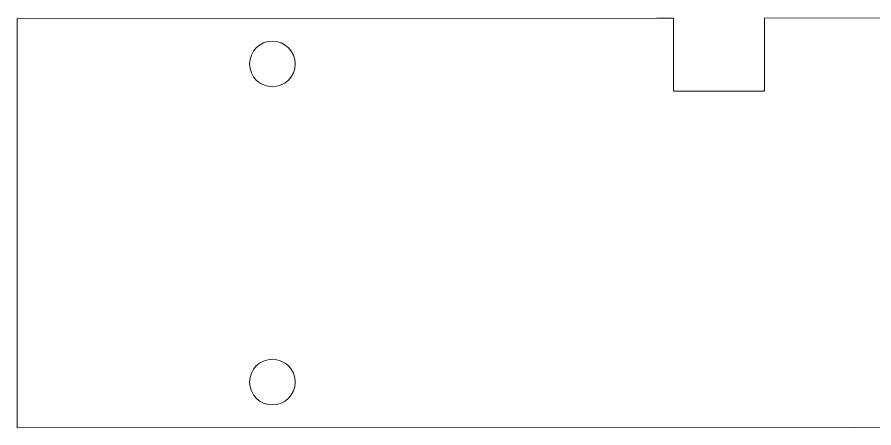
# Model space of a CAD drawing. Header units: centimetres. Extents: x 33 to 211, y -118 to 32.
# Drawn here: x 36.32 to 45.72, y -1.18 to 3.32 of the extents above; entities that cross this region are included whole.
import ezdxf

# ---------------------------------------------------------------- set-up
doc = ezdxf.new("R2010")
doc.units = ezdxf.units.CM
doc.header["$MEASUREMENT"] = 0
doc.layers.add('Layer 1', color=7, linetype='Continuous')

msp = doc.modelspace()

# ---------------------------------------------------------------- linework, layer by layer
at = {"layer": 'Layer 1', "lineweight": 9}
for points, knots in [([(44.52175, 3.30944), (44.52175, 3.30944), (73.12211, 3.32004), (73.12211, 3.32004), (73.12211, 3.32004), (73.12185, -1.16686), (73.12185, -1.16686), (73.12185, -1.16686), (36.32211, -1.17996), (36.32211, -1.17996), (36.32211, -1.17996), (36.32237, 3.30695), (36.32237, 3.30695), (36.32237, 3.30695), (43.34111, 3.30945), (43.34111, 3.30945)], [0, 0, 0, 0, 0.2, 0.2, 0.2, 0.4, 0.4, 0.4, 0.6, 0.6, 0.6, 0.8, 0.8, 0.8, 1, 1, 1, 1]), ([(39.37221, 2.80748), (39.37221, 2.94555), (39.26028, 3.05748), (39.12221, 3.05748), (38.98414, 3.05748), (38.87221, 2.94555), (38.87221, 2.80748), (38.87221, 2.66941), (38.98414, 2.55748), (39.12221, 2.55748), (39.26028, 2.55748), (39.37221, 2.66941), (39.37221, 2.80748)], [0, 0, 0, 0, 0.25, 0.25, 0.25, 0.5, 0.5, 0.5, 0.75, 0.75, 0.75, 1, 1, 1, 1]), ([(39.37201, -0.67852), (39.37201, -0.54045), (39.26008, -0.42852), (39.12201, -0.42852), (38.98393, -0.42852), (38.87201, -0.54045), (38.87201, -0.67852), (38.87201, -0.81659), (38.98393, -0.92852), (39.122, -0.92852), (39.26008, -0.92852), (39.372, -0.81659), (39.37201, -0.67852)], [0, 0, 0, 0, 0.25, 0.25, 0.25, 0.5, 0.5, 0.5, 0.75, 0.75, 0.75, 1, 1, 1, 1])]:
    msp.add_open_spline(points, degree=3, knots=knots, dxfattribs=at)
at = {"layer": 'Layer 1', "color": 250, "lineweight": 9}
msp.add_open_spline([(43.34111, 3.30945), (43.34111, 3.30945), (43.52175, 3.30944), (43.52175, 3.30944), (43.52175, 3.30944), (43.52175, 2.50968), (43.52175, 2.50968), (43.52175, 2.50968), (44.52175, 2.50968), (44.52175, 2.50968), (44.52175, 2.50968), (44.52175, 3.30944), (44.52175, 3.30944)], degree=3, knots=[0, 0, 0, 0, 0.25, 0.25, 0.25, 0.5, 0.5, 0.5, 0.75, 0.75, 0.75, 1, 1, 1, 1], dxfattribs=at)

doc.saveas('drawing.dxf')
